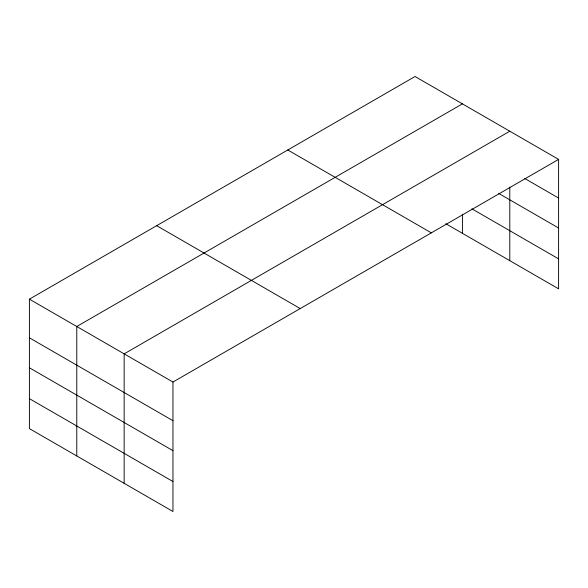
<?xml version="1.0" encoding="UTF-8"?>
<svg xmlns="http://www.w3.org/2000/svg" width="588" height="588" viewBox="0 0 588 588"><rect width="100%" height="100%" fill="white"/><g stroke="black" fill="none" stroke-linecap="round" stroke-linejoin="round"><path stroke-width="0.88" d="M29.4 299.16L172.96 382.038L172.96 511.494L29.4 428.608L29.4 299.16L415.04 76.506L558.6 159.392L558.6 288.84L445.836 223.741M462.418 103.863L76.778 326.509L76.778 455.957M509.789 131.212L124.149 353.858L124.149 483.314M172.96 382.038L558.6 159.392M524.746 178.509L558.6 198.053M498.734 193.452L558.6 228.012M471.892 208.821L558.6 258.882M287.782 149.984L431.342 232.863M156.658 225.682L300.218 308.568M29.4 337.813L172.96 420.699M29.4 367.779L172.96 450.658M29.4 398.649L172.96 481.528M509.789 187.124L509.789 260.66M462.418 214.245L462.418 233.311"/></g></svg>
